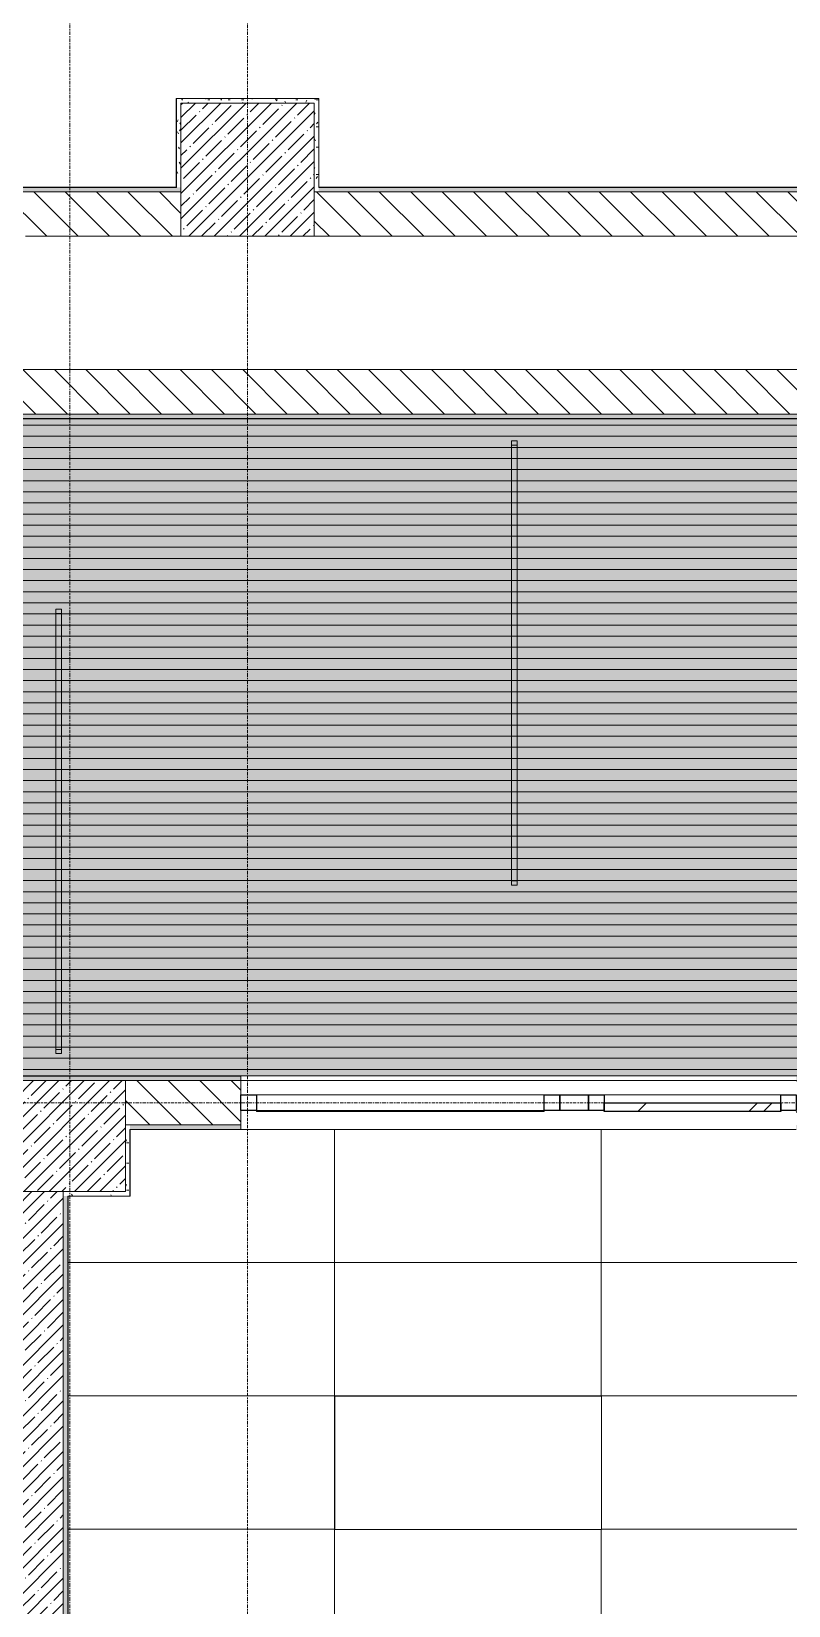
# Model space of a CAD drawing. Header units: millimetres. Extents: x 34897 to 231692, y -8553 to 29000.
# Drawn here: x 47487 to 50895, y 5537 to 12622 of the extents above; entities that cross this region are included whole.
import ezdxf

# ---------------------------------------------------------------- set-up
doc = ezdxf.new("R2010")
doc.units = ezdxf.units.MM
doc.linetypes.add('ADSK_Штрих_ш2 п1', pattern=[300, 200, -100])
doc.linetypes.add('Осевая', pattern=[31.75, 6.35, -4.7625, 15.875, -4.7625])
for name, color, linetype, lineweight, true_color in [('A-ANNO-NOTE', 1, 'Continuous', 9, 0xff0000), ('A-CLNG-1', 7, 'Continuous', 9, 0xeaeaea), ('A-WALL-1', 7, 'Continuous', 9, 0x3c3c3c), ('A-WALL-FNSH-1', 7, 'Continuous', 9, 0x3c3c3c), ('E-LITE-EQPM-1', 7, 'Continuous', 9, 0xff8080), ('I-WALL-1', 7, 'Continuous', 9, 0x535353), ('S-COLS-1', 9, 'Continuous', 9, 0x808080), ('S-COLS-2', 7, 'Continuous', 9, 0x3c3c3c)]:
    doc.layers.add(name, color=color, linetype=linetype, lineweight=lineweight, true_color=true_color)
for name, color, linetype, lineweight in [('A-CLNG-PATT', 7, 'Continuous', 9), ('A-DETL-1', 7, 'ADSK_Штрих_ш2 п1', 9), ('A-GLAZ-CURT', 7, 'Continuous', 9), ('A-GLAZ-CURT-1', 7, 'Continuous', 25), ('A-GLAZ-CWMG', 7, 'Continuous', 9), ('A-GLAZ-CWMG-1', 7, 'Continuous', 25), ('A-WALL', 7, 'Continuous', 9), ('I-WALL', 7, 'Continuous', 9), ('S-COLS', 7, 'Continuous', 9), ('Оси-2', 7, 'Осевая', 9)]:
    doc.layers.add(name, color=color, linetype=linetype, lineweight=lineweight)
doc.layers.add('A-CLNG-PATT-1', color=7, linetype='Continuous', lineweight=9, transparency=1)
pattern_1 = [(135, (0, 0), (-70.71068, -70.71068), [])]
pattern_2 = [(45, (0, 0), (-57.02463, 57.02463), []), (45, (57.025, 0), (-57.02463, 57.02463), [100.806, -20.161, 3.353, -16.808])]
pattern_3 = [(0, (0, 0), (121.92, 30.48), [10.058, -81.382, 10.058, -81.382, -487.68]), (0, (0, 0), (121.92, 30.48), [-182.88, 10.058, -172.822, 10.058, -81.382, -213.36]), (0, (0, 0), (121.92, 30.48), [-457.2, 10.058, -50.902, 10.058, -142.342]), (120, (45.72, 15.24), (-87.356454, 90.345817), [10.058, -81.382, 10.058, -81.382, -487.68]), (120, (45.72, 15.24), (-87.356454, 90.345817), [-182.88, 10.058, -172.822, 10.058, -81.382, -213.36]), (120, (45.72, 15.24), (-87.356454, 90.345817), [-457.2, 10.058, -50.902, 10.058, -142.342]), (240, (60.96, 76.2), (-34.563546, -120.825817), [10.058, -81.382, 10.058, -81.382, -487.68]), (240, (60.96, 76.2), (-34.563546, -120.825817), [-182.88, 10.058, -172.822, 10.058, -81.382, -213.36]), (240, (60.96, 76.2), (-34.563546, -120.825817), [-457.2, 10.058, -50.902, 10.058, -142.342])]

# ---------------------------------------------------------------- blocks, each defined once
blk = doc.blocks.new('BSC_Колонна _Прямоугольная - 500х500-V2-Сводный план потолков 2 этажа в осях 12-23')
at = {"layer": 'S-COLS-1'}
h = blk.add_hatch(dxfattribs=at)
h.set_pattern_fill('FP_3', color=256, style=0, pattern_type=2)
h.set_pattern_definition([(45, (-47660, -7650), (-57.02463, 57.02463), []), (45, (-47602.975, -7650), (-57.02463, 57.02463), [100.806, -20.161, 3.353, -16.808])])
h.paths.add_polyline_path([(-250, -250), (250, -250), (250, 250), (-250, 250)])
at = {"layer": 'S-COLS-2'}
for p, q in [((-250, 250), (250, 250)), ((-250, -250), (-250, 250)), ((250, 250), (250, -250)), ((250, -250), (-250, -250))]:
    blk.add_line(p, q, dxfattribs=at)
blk = doc.blocks.new('Downlight - Strip - 2000 мм-27655400-Сводный план потолков 2 этажа в осях 12-23')
at = {"layer": 'E-LITE-EQPM-1'}
for p, q in [((-1000, -231.3), (-1000, -205.9)), ((-1000, -205.9), (-980.9, -205.9)), ((-980.9, -231.3), (-980.9, -205.9)), ((-980.9, -205.9), (981, -205.9)), ((-980.9, -205.9), (-980.9, -231.3)), ((-980.9, -231.3), (-980.9, -205.9)), ((-980.9, -205.9), (-980.9, -231.3)), ((-980.9, -205.9), (981, -205.9)), ((-980.9, -205.9), (981, -205.9)), ((981, -205.9), (981, -231.3)), ((981, -231.3), (981, -205.9)), ((981, -205.9), (1000, -205.9)), ((981, -231.3), (981, -205.9)), ((981, -205.9), (981, -231.3)), ((1000, -205.9), (1000, -231.3)), ((-980.9, -231.3), (-1000, -231.3)), ((981, -231.3), (-980.9, -231.3)), ((981, -231.3), (-980.9, -231.3)), ((-980.9, -231.3), (981, -231.3)), ((1000, -231.3), (981, -231.3))]:
    blk.add_line(p, q, dxfattribs=at)
blk = doc.blocks.new('Прямоугольный импост - 50 x 70 мм-31700031-Сводный план потолков 2 этажа в осях 12-23')
at = {"layer": 'A-GLAZ-CWMG-1'}
for p, q in [((0, 35), (-70, 35)), ((-70, 35), (-70, -35)), ((0, -35), (0, 35)), ((-70, -35), (0, -35))]:
    blk.add_line(p, q, dxfattribs=at)
blk = doc.blocks.new('Прямоугольный импост - 50 x 70 мм-31720913-Сводный план потолков 2 этажа в осях 12-23')
at = {"layer": 'A-GLAZ-CWMG'}
blk.add_line((41196, 7835), (41991, 7835), dxfattribs=at)
blk = doc.blocks.new('Системная панель - Стемалит - 40мм-32257327-Сводный план потолков 2 этажа в осях 12-23')
at = {"layer": 'A-GLAZ-CURT-1'}
for p, q in [((-65, -35), (-65, 35)), ((-65, 35), (65, 35)), ((65, 35), (65, -35)), ((65, -35), (-65, -35))]:
    blk.add_line(p, q, dxfattribs=at)
blk = doc.blocks.new('Прямоугольный импост - 50 x 70 мм-31687886-Сводный план потолков 2 этажа в осях 12-23')
at = {"layer": 'A-GLAZ-CWMG-1'}
for p, q in [((35, 35), (-35, 35)), ((-35, 35), (-35, -35)), ((35, -35), (35, 35)), ((-35, -35), (35, -35))]:
    blk.add_line(p, q, dxfattribs=at)
blk = doc.blocks.new('Системная панель - Стекло - 40мм-32257328-Сводный план потолков 2 этажа в осях 12-23')
at = {"layer": 'A-GLAZ-CURT'}
for p, q in [((-647.5, -40), (-647.5, -35)), ((-647.5, -40), (647.5, -40)), ((647.5, -35), (647.5, -40))]:
    blk.add_line(p, q, dxfattribs=at)
blk = doc.blocks.new('Прямоугольный импост - 50 x 70 мм-31701779-Сводный план потолков 2 этажа в осях 12-23')
at = {"layer": 'A-GLAZ-CWMG-1'}
for p, q in [((-70, 35), (0, 35)), ((-70, -35), (-70, 35)), ((0, 35), (0, -35)), ((0, -35), (-70, -35))]:
    blk.add_line(p, q, dxfattribs=at)
blk = doc.blocks.new('Прямоугольный импост - 50 x 70 мм-31693698-Сводный план потолков 2 этажа в осях 12-23')
at = {"layer": 'A-GLAZ-CWMG'}
for p, q in [((39631, 7835), (40926, 7835)), ((39631, 7765), (40926, 7765))]:
    blk.add_line(p, q, dxfattribs=at)
blk = doc.blocks.new('Системная панель - Стекло - 40мм-V42-Сводный план потолков 2 этажа в осях 12-23')
at = {"layer": 'A-GLAZ-CURT'}
h = blk.add_hatch(dxfattribs=at)
h.set_pattern_fill('FP_59', color=256, style=0, pattern_type=2)
h.set_pattern_definition([(45, (-50562.5, -7700), (-282.8427, 282.8427), [200, -600]), (45, (-50762.5, -7800), (-282.8427, 282.8427), [600, -200]), (45, (-50362.5, -7900), (-282.8427, 282.8427), [200, -600])])
h.paths.add_polyline_path([(397.5, -40), (397.5, 0), (-397.5, 0), (-397.5, -40)])
at = {"layer": 'A-GLAZ-CURT-1'}
for p, q in [((-397.5, -40), (-397.5, 0)), ((-397.5, 0), (397.5, 0)), ((397.5, 0), (397.5, -40)), ((397.5, -40), (-397.5, -40))]:
    blk.add_line(p, q, dxfattribs=at)
blk = doc.blocks.new('Прямоугольный импост - 50 x 70 мм-31702100-Сводный план потолков 2 этажа в осях 12-23')
at = {"layer": 'A-GLAZ-CWMG-1'}
for p, q in [((35, 35), (-35, 35)), ((-35, 35), (-35, -35)), ((35, -35), (35, 35)), ((-35, -35), (35, -35))]:
    blk.add_line(p, q, dxfattribs=at)

msp = doc.modelspace()

# ---------------------------------------------------------------- hatches: boundary and pattern name
at = {"layer": 'A-CLNG-PATT'}
h = msp.add_hatch(dxfattribs=at)
h.set_pattern_fill('FP_47', color=256, style=0, pattern_type=2)
h.set_pattern_definition([(0, (57110, 9800), (0, -50), [])])
h.paths.add_polyline_path([(74622.4, 7921), (74729, 7921), (74729, 8301), (75459, 8301), (75459, 10879), (74015.2, 10879), (74015.2, 10868.5), (66296, 10868.5), (66296, 10880), (47239.7, 10879), (47239.7, 11679), (44781.7, 11679), (44781.7, 10879), (42401, 10879), (42401, 10209), (40882.1, 10209), (40874, 10176.3), (40851.6, 10133.6), (40819.6, 10097.5), (40779.9, 10070.2), (40734.9, 10053.1), (40687, 10047.2), (40639.1, 10053.1), (40594.1, 10070.2), (40554.4, 10097.5), (40522.4, 10133.6), (40500, 10176.3), (40491.9, 10209), (38761, 10209), (38761, 7921), (68010, 7921), (68010, 7940), (68110, 7940), (68110, 7921), (68760.5, 7921), (68760.5, 7940), (68860.5, 7940), (68860.5, 7921), (73167.7, 7921)])
h.paths.add_polyline_path([(57006.1, 9202), (56957.9, 9202), (56911, 9213.5), (56868.4, 9235.9), (56832.3, 9267.9), (56804.9, 9307.6), (56787.8, 9352.6), (56782, 9400.5), (56787.8, 9448.4), (56804.9, 9493.4), (56832.3, 9533.1), (56868.4, 9565.1), (56911, 9587.5), (56957.9, 9599), (57006.1, 9599), (57052.9, 9587.5), (57095.6, 9565.1), (57131.7, 9533.1), (57159.1, 9493.4), (57176.2, 9448.4), (57182, 9400.5), (57176.2, 9352.6), (57159.1, 9307.6), (57131.7, 9267.9), (57095.6, 9235.9), (57052.9, 9213.5)])
h.paths.add_polyline_path([(57357.9, 9202), (57311, 9213.5), (57268.4, 9235.9), (57232.3, 9267.9), (57204.9, 9307.6), (57187.8, 9352.6), (57182, 9400.5), (57187.8, 9448.4), (57204.9, 9493.4), (57232.3, 9533.1), (57268.4, 9565.1), (57311, 9587.5), (57357.9, 9599), (57406.1, 9599), (57452.9, 9587.5), (57495.6, 9565.1), (57531.7, 9533.1), (57559.1, 9493.4), (57576.2, 9448.4), (57582, 9400.5), (57576.2, 9352.6), (57559.1, 9307.6), (57531.7, 9267.9), (57495.6, 9235.9), (57452.9, 9213.5), (57406.1, 9202)])
h = msp.add_hatch(dxfattribs=at)
h.set_pattern_fill('FP_55', color=256, style=0, pattern_type=2)
h.set_pattern_definition([(180, (46451, 5279.5), (-7e-14, -600), []), (270, (46451, 5279.5), (1200, 7e-14), [])])
h.paths.add_polyline_path([(51910, 470), (51910, 475), (52760, 475), (52760, 470), (56410, 470), (56410, 475), (56540, 475), (56539, 7050), (55210, 7050), (55209, 7050), (55201.5, 7050), (55201.5, 7652), (53718, 7652), (53718, 7050), (51890, 7050), (51890, 7680), (47930, 7679), (47930, 7380), (47650, 7379), (47650, 805), (48124.1, 805), (48124.1, 801), (48145.1, 801), (48145.1, 470), (51890, 470)])
h.paths.add_polyline_path([(54852.4, 1078.9), (53652.4, 1078.9), (53652.4, 1678.9), (54852.4, 1678.9), (54852.4, 1221.5)])
h.paths.add_polyline_path([(51347, 1078.9), (51252.4, 1078.9), (51252.4, 1678.9), (52452.4, 1678.9), (52452.4, 1078.9)])
h.paths.add_polyline_path([(48852.4, 1078.9), (48852.4, 1678.9), (50052.4, 1678.9), (50052.4, 1078.9), (49892.3, 1078.9)])
h.paths.add_polyline_path([(53652.4, 3478.9), (53652.4, 4078.9), (54852.4, 4078.9), (54852.4, 3478.9)])
h.paths.add_polyline_path([(52452.4, 3478.9), (51252.4, 3478.9), (51252.4, 4078.9), (52452.4, 4078.9)])
h.paths.add_polyline_path([(48852.4, 3478.9), (48852.4, 4078.9), (50052.4, 4078.9), (50052.4, 3478.9), (49892.3, 3478.9)])
h.paths.add_polyline_path([(53652.4, 5878.9), (53652.4, 6478.9), (54852.4, 6478.9), (54852.4, 5878.9)])
h.paths.add_polyline_path([(52452.4, 5878.9), (51252.4, 5878.9), (51252.4, 6478.9), (52452.4, 6478.9)])
h.paths.add_polyline_path([(50052.4, 5878.9), (48852.4, 5878.9), (48852.4, 6478.9), (50052.4, 6478.9)])
at = {"layer": 'A-CLNG-PATT-1'}
h = msp.add_hatch(color=256, dxfattribs=at)
h.paths.add_polyline_path([(74622.4, 7921), (74729, 7921), (74729, 8301), (75459, 8301), (75459, 10879), (74015.2, 10879), (74015.2, 10868.5), (66296, 10868.5), (66296, 10880), (47239.7, 10879), (47239.7, 11679), (44781.7, 11679), (44781.7, 10879), (42401, 10879), (42401, 10209), (40882.1, 10209), (40874, 10176.3), (40851.6, 10133.6), (40819.6, 10097.5), (40779.9, 10070.2), (40734.9, 10053.1), (40687, 10047.2), (40639.1, 10053.1), (40594.1, 10070.2), (40554.4, 10097.5), (40522.4, 10133.6), (40500, 10176.3), (40491.9, 10209), (38761, 10209), (38761, 7921), (68010, 7921), (68010, 7940), (68110, 7940), (68110, 7921), (68760.5, 7921), (68760.5, 7940), (68860.5, 7940), (68860.5, 7921), (73167.7, 7921)])
h.paths.add_polyline_path([(56957.9, 9202), (56911, 9213.5), (56868.4, 9235.9), (56832.3, 9267.9), (56804.9, 9307.6), (56787.8, 9352.6), (56782, 9400.5), (56787.8, 9448.4), (56804.9, 9493.4), (56832.3, 9533.1), (56868.4, 9565.1), (56911, 9587.5), (56957.9, 9599), (57006.1, 9599), (57052.9, 9587.5), (57095.6, 9565.1), (57131.7, 9533.1), (57159.1, 9493.4), (57176.2, 9448.4), (57182, 9400.5), (57176.2, 9352.6), (57159.1, 9307.6), (57131.7, 9267.9), (57095.6, 9235.9), (57052.9, 9213.5), (57006.1, 9202)])
h.paths.add_polyline_path([(57357.9, 9202), (57311, 9213.5), (57268.4, 9235.9), (57232.3, 9267.9), (57204.9, 9307.6), (57187.8, 9352.6), (57182, 9400.5), (57187.8, 9448.4), (57204.9, 9493.4), (57232.3, 9533.1), (57268.4, 9565.1), (57311, 9587.5), (57357.9, 9599), (57406.1, 9599), (57452.9, 9587.5), (57495.6, 9565.1), (57531.7, 9533.1), (57559.1, 9493.4), (57576.2, 9448.4), (57582, 9400.5), (57576.2, 9352.6), (57559.1, 9307.6), (57531.7, 9267.9), (57495.6, 9235.9), (57452.9, 9213.5), (57406.1, 9202)])
h.paths.add_polyline_path([(73509, 10879.5), (73509, 10900), (66791, 10900), (66791, 10879.5), (73167.7, 10879.5)])
at = {"layer": 'I-WALL'}
h = msp.add_hatch(dxfattribs=at)
h.set_pattern_fill('FP_46', color=256, style=0, pattern_type=2)
h.set_pattern_definition(pattern_3)
h.paths.add_polyline_path([(48160, 11920), (48160, 12320), (48140, 12320), (48140, 11920)])
h = msp.add_hatch(dxfattribs=at)
h.set_pattern_fill('FP_46', color=256, style=0, pattern_type=2)
h.set_pattern_definition(pattern_3)
h.paths.add_polyline_path([(48780, 12300), (48780, 12320), (48160, 12320), (48160, 12300), (48760, 12300)])
h = msp.add_hatch(dxfattribs=at)
h.set_pattern_fill('FP_46', color=256, style=0, pattern_type=2)
h.set_pattern_definition(pattern_3)
h.paths.add_polyline_path([(48760, 11900), (48780, 11900), (48780, 12300), (48760, 12300)])
h = msp.add_hatch(dxfattribs=at)
h.set_pattern_fill('FP_46', color=256, style=0, pattern_type=2)
h.set_pattern_definition(pattern_3)
h.paths.add_polyline_path([(48160, 11900), (48160, 11920), (46685.7, 11920), (46685.7, 11900), (46982.9, 11900)])
h.paths.add_polyline_path([(45235.7, 11900), (45235.7, 11920), (42780, 11920), (42780, 11900), (44073.5, 11900)])
h = msp.add_hatch(dxfattribs=at)
h.set_pattern_fill('FP_46', color=256, style=0, pattern_type=2)
h.set_pattern_definition(pattern_3)
h.paths.add_polyline_path([(54160, 11900), (54160, 11920), (48780, 11920), (48780, 11900), (52801.7, 11900)])
h = msp.add_hatch(dxfattribs=at)
h.set_pattern_fill('FP_19', color=256, style=0, pattern_type=2)
h.set_pattern_definition(pattern_1)
h.paths.add_polyline_path([(51710, 11700), (51710, 11900), (48760, 11900), (48760, 11700), (49892.3, 11700)])
h.paths.add_polyline_path([(48160, 11700), (48160, 11900), (46685.7, 11900), (46685.7, 11700), (47460.7, 11700)])
h.paths.add_polyline_path([(44760.7, 11700), (45235.7, 11700), (45235.7, 11900), (42760, 11900), (42760, 11700), (44560.7, 11700)])
h = msp.add_hatch(dxfattribs=at)
h.set_pattern_fill('FP_19', color=256, style=0, pattern_type=2)
h.set_pattern_definition(pattern_1)
h.paths.add_polyline_path([(61160, 10900), (61160, 11100), (59340, 11100), (59340, 10900), (60075.3, 10900)])
h.paths.add_polyline_path([(58230, 10900), (58440, 10900), (58440, 11100), (58230, 11100)])
h.paths.add_polyline_path([(57530, 10900), (57530, 11100), (57310, 11100), (57310, 10900)])
h.paths.add_polyline_path([(55500, 10900), (55500, 11100), (51910, 11100), (51910, 10900), (52801.7, 10900)])
h.paths.add_polyline_path([(56400, 10900), (56610, 10900), (56610, 11100), (56400, 11100)])
h.paths.add_polyline_path([(51710, 10900), (51710, 11100), (47260.7, 11100), (47260.7, 10900), (49892.3, 10900)])
h = msp.add_hatch(dxfattribs=at)
h.set_pattern_fill('FP_46', color=256, style=0, pattern_type=2)
h.set_pattern_definition(pattern_3)
h.paths.add_polyline_path([(61360, 10880), (61360, 10900), (59140, 10900), (59140, 10880), (60075.3, 10880)])
h.paths.add_polyline_path([(58440, 10880), (58440, 10900), (58230, 10900), (58230, 10880)])
h.paths.add_polyline_path([(57310, 10880), (57530, 10880), (57530, 10900), (57310, 10900)])
h.paths.add_polyline_path([(56400, 10880), (56610, 10880), (56610, 10900), (56400, 10900)])
h.paths.add_polyline_path([(55700, 10880), (55700, 10900), (47240.7, 10900), (47240.7, 10880), (52801.7, 10880)])
h = msp.add_hatch(dxfattribs=at)
h.set_pattern_fill('FP_46', color=256, style=0, pattern_type=2)
h.set_pattern_definition(pattern_3)
h.paths.add_polyline_path([(74750, 7900), (74750, 7920), (73705, 7920), (73705, 7900), (74622.4, 7900)])
h.paths.add_polyline_path([(71735, 7900), (72305, 7900), (72305, 7920), (71735, 7920)])
h.paths.add_polyline_path([(70258.2, 7900), (70635, 7900), (70635, 7920), (69360.5, 7920), (69360.5, 7900)])
h.paths.add_polyline_path([(68260.5, 7900), (68260.5, 7920), (67055, 7920), (67055, 7900), (68110, 7900)])
h.paths.add_polyline_path([(65955, 7900), (65955, 7920), (59931, 7920), (59931, 7900), (65910, 7900)])
h.paths.add_polyline_path([(56910, 7900), (57431, 7900), (57431, 7920), (50930, 7920), (50930, 7900), (56410, 7900)])
h.paths.add_polyline_path([(48430, 7900), (48430, 7920), (42061, 7920), (42061, 7900), (47910, 7900)])
h.paths.add_polyline_path([(39561, 7900), (39561, 7920), (38742.7, 7920), (38742.7, 7900), (39040, 7900)])
h = msp.add_hatch(dxfattribs=at)
h.set_pattern_fill('FP_19', color=256, style=0, pattern_type=2)
h.set_pattern_definition(pattern_1)
h.paths.add_polyline_path([(51900, 7700), (51900, 7900), (50930, 7900), (50930, 7700), (51890, 7700)])
h.paths.add_polyline_path([(48430, 7700), (48430, 7900), (47910, 7900), (47910, 7700), (47930, 7700)])
h = msp.add_hatch(dxfattribs=at)
h.set_pattern_fill('FP_46', color=256, style=0, pattern_type=2)
h.set_pattern_definition(pattern_3)
h.paths.add_polyline_path([(47930, 7380), (47930, 7700), (47910, 7700), (47910, 7380)])
h = msp.add_hatch(dxfattribs=at)
h.set_pattern_fill('FP_46', color=256, style=0, pattern_type=2)
h.set_pattern_definition(pattern_3)
h.paths.add_polyline_path([(51890, 7680), (51890, 7700), (50930, 7700), (50930, 7680), (51347, 7680)])
h.paths.add_polyline_path([(48430, 7680), (48430, 7700), (47930, 7700), (47930, 7680)])
h = msp.add_hatch(dxfattribs=at)
h.set_pattern_fill('FP_17', color=256, style=0, pattern_type=2)
h.set_pattern_definition(pattern_2)
h.paths.add_polyline_path([(47410, 400), (47630, 400), (47630, 7400), (47410, 7400), (47410, 1221.5)])
h = msp.add_hatch(dxfattribs=at)
h.set_pattern_fill('FP_46', color=256, style=0, pattern_type=2)
h.set_pattern_definition(pattern_3)
h.paths.add_polyline_path([(47910, 7380), (47910, 7400), (47630, 7400), (47630, 7380), (47710.3, 7380)])
h = msp.add_hatch(dxfattribs=at)
h.set_pattern_fill('FP_46', color=256, style=0, pattern_type=2)
h.set_pattern_definition(pattern_3)
h.paths.add_polyline_path([(47630, 805), (47650, 805), (47650, 7380), (47630, 7380), (47630, 1221.5)])
at = {"layer": 'S-COLS-1'}
h = msp.add_hatch(dxfattribs=at)
h.set_pattern_fill('FP_17', color=256, style=0, pattern_type=2)
h.set_pattern_definition(pattern_2)
h.paths.add_polyline_path([(48160, 11700), (48760, 11700), (48760, 12300), (48160, 12300), (48160, 11769)])

# ---------------------------------------------------------------- linework, layer by layer
at = {"layer": 'A-ANNO-NOTE'}
for p, q in [((48852.5, 6478.6), (50052.5, 6478.6)), ((48852.5, 5878.6), (48852.5, 6478.6)), ((50052.5, 6478.6), (50052.5, 5878.6)), ((50052.5, 5878.6), (48852.5, 5878.6))]:
    msp.add_line(p, q, dxfattribs=at)
at = {"layer": 'A-CLNG-1'}
for p, q in [((61295.2, 10879), (47239.7, 10879)), ((38761, 7921), (67055, 7921)), ((48852.4, 5878.9), (48852.4, 6478.9)), ((48852.4, 6478.9), (50052.4, 6478.9)), ((50052.4, 6478.9), (50052.4, 5878.9)), ((50052.4, 5878.9), (48852.4, 5878.9))]:
    msp.add_line(p, q, dxfattribs=at)
at = {"layer": 'A-DETL-1'}
msp.add_line((38761, 9400), (75459, 9400), dxfattribs=at)
at = {"layer": 'A-WALL'}
for p, q in [((48140, 11920), (48140, 12320)), ((48780, 11920), (48780, 12300)), ((48781, 11920), (54140, 11920)), ((46685.7, 11900), (48160, 11900)), ((54160, 11900), (48760, 11900)), ((47260.7, 10900), (55700, 10900)), ((42061, 7920), (48430, 7920)), ((47910, 7700), (48430, 7700)), ((47930, 7679), (47931, 7679)), ((47630, 7400), (47630, 755)), ((47650, 7247.5), (47650, 7380))]:
    msp.add_line(p, q, dxfattribs=at)
at = {"layer": 'A-WALL-1'}
for p, q in [((48140, 12320), (48780, 12320)), ((48160, 12300), (48160, 11700)), ((48760, 12300), (48160, 12300)), ((48760, 11700), (48760, 12300)), ((48139, 11920), (48140, 11920)), ((48160, 11700), (47460.7, 11700)), ((51710, 11700), (48760, 11700)), ((47460.7, 11100), (51710, 11100)), ((55700, 10880), (47239.7, 10880)), ((47910, 7900), (48430, 7900)), ((48430, 7920), (48430, 7680)), ((47930, 7680), (47930, 7679)), ((48430, 7680), (47930, 7680)), ((47930, 7380), (47650, 7380))]:
    msp.add_line(p, q, dxfattribs=at)
at = {"layer": 'A-WALL-FNSH-1'}
for p, q in [((48139, 12321), (48781, 12321)), ((48139, 11921), (48139, 12321)), ((48780, 12300), (48780, 12320)), ((48781, 12321), (48781, 11920)), ((46685.7, 11921), (48139, 11921)), ((48139, 11920), (46685.7, 11920)), ((48780, 11921), (54139, 11921)), ((48781, 11920), (48780, 11920)), ((48430, 7921), (48430, 7920)), ((47930, 7380), (47930, 7679)), ((48430, 7679), (47931, 7679)), ((47931, 7679), (47931, 7379)), ((48430, 7680), (48430, 7679)), ((47931, 7379), (47651, 7379)), ((47651, 7379), (47651, 801)), ((47650, 800), (47650, 7247.5))]:
    msp.add_line(p, q, dxfattribs=at)
at = {"layer": 'I-WALL-1'}
for p, q in [((50930, 7900), (48430, 7900)), ((48430, 7680), (50930, 7680)), ((48430, 7679), (50930, 7679))]:
    msp.add_line(p, q, dxfattribs=at)
at = {"layer": 'S-COLS'}
for p, q in [((48160, 11700), (48160, 11900)), ((48760, 11900), (48760, 11700))]:
    msp.add_line(p, q, dxfattribs=at)
at = {"layer": 'S-COLS-2'}
for p, q in [((48160, 11900), (48160, 12300)), ((48160, 12300), (48760, 12300)), ((48760, 12300), (48760, 11900)), ((48760, 11700), (48160, 11700))]:
    msp.add_line(p, q, dxfattribs=at)
at = {"layer": 'Оси-2'}
for p, q in [((47660, 593.7), (47660, 24898.1)), ((48460, 593.7), (48460, 24898.1)), ((38196.8, 11100), (82030.3, 11100)), ((39466.8, 10500), (82030.3, 10500)), ((38196.8, 7800), (82030.3, 7800))]:
    msp.add_line(p, q, dxfattribs=at)

# ---------------------------------------------------------------- block references
at = {"layer": 'A-GLAZ-CURT'}
for name, p in [('Системная панель - Стемалит - 40мм-32257327-Сводный план потолков 2 этажа в осях 12-23', (49930, 7800)), ('Системная панель - Стекло - 40мм-V42-Сводный план потолков 2 этажа в осях 12-23', (50462.5, 7800)), ('Системная панель - Стекло - 40мм-32257328-Сводный план потолков 2 этажа в осях 12-23', (49147.5, 7800))]:
    msp.add_blockref(name, p, dxfattribs=at)
at = {"layer": 'A-GLAZ-CWMG', "rotation": 180}
msp.add_blockref('Прямоугольный импост - 50 x 70 мм-31701779-Сводный план потолков 2 этажа в осях 12-23', (48430, 7800), dxfattribs=at)
at = {"layer": 'A-GLAZ-CWMG'}
for name in ['Прямоугольный импост - 50 x 70 мм-31693698-Сводный план потолков 2 этажа в осях 12-23', 'Прямоугольный импост - 50 x 70 мм-31720913-Сводный план потолков 2 этажа в осях 12-23']:
    msp.add_blockref(name, (8869, 0), dxfattribs=at)
at = {"layer": 'A-GLAZ-CWMG', "extrusion": (0, 0, -1), "rotation": 180}
for name, p in [('Прямоугольный импост - 50 x 70 мм-31687886-Сводный план потолков 2 этажа в осях 12-23', (-49830, 7800)), ('Прямоугольный импост - 50 x 70 мм-31702100-Сводный план потолков 2 этажа в осях 12-23', (-50030, 7800)), ('Прямоугольный импост - 50 x 70 мм-31700031-Сводный план потолков 2 этажа в осях 12-23', (-50930, 7800))]:
    msp.add_blockref(name, p, dxfattribs=at)
at = {"layer": 'E-LITE-EQPM-1', "rotation": 89.9999999999999}
for p in [(49441.4, 9779), (47391.4, 9021)]:
    msp.add_blockref('Downlight - Strip - 2000 мм-27655400-Сводный план потолков 2 этажа в осях 12-23', p, dxfattribs=at)
at = {"layer": 'S-COLS'}
msp.add_blockref('BSC_Колонна _Прямоугольная - 500х500-V2-Сводный план потолков 2 этажа в осях 12-23', (47660, 7650), dxfattribs=at)

doc.saveas('drawing.dxf')
